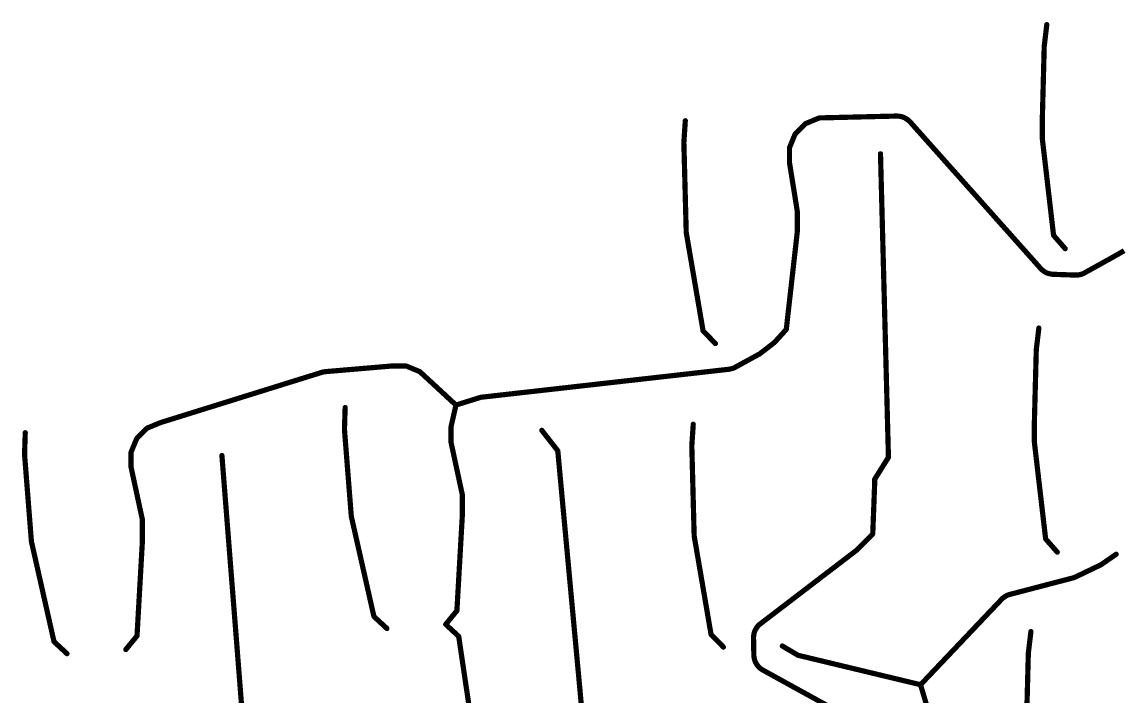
# Model space of a CAD drawing. Extents: x -167 to 103, y -39 to 57.
# Drawn here: x -167.2 to -103.9, y 18.2 to 57.1 of the extents above; entities that cross this region are included whole.
import ezdxf

# ---------------------------------------------------------------- set-up
doc = ezdxf.new("R2010")
doc.units = 0
doc.layers.get('0').update_dxf_attribs({"linetype": 'CONTINUOUS', "lineweight": 0})
doc.layers.add('B_Cu_____________', color=7, linetype='CONTINUOUS', lineweight=0)

# ---------------------------------------------------------------- blocks, each defined once
blk = doc.blocks.new('UNIT_DISC')
at = {"const_width": 0.5}
blk.add_lwpolyline([(0.25, 0, 1), (-0.25, 0, 1)], format="xyb", close=True, dxfattribs=at)

msp = doc.modelspace()

# ---------------------------------------------------------------- linework, layer by layer
at = {"layer": 'B_Cu_____________', "const_width": 0.3}
for points in [[(-108.2711, 55.6698), (-108.1231, 56.9174)], [(-108.275, 55.5199), (-108.2711, 55.6698)], [(-108.379, 51.5489), (-108.275, 55.5199)], [(-129.0475, 50.1205), (-128.965, 51.3741)], [(-122.6121, 50.6262), (-122.0495, 51.1887)], [(-122.0011, 51.2212), (-121.9774, 51.2311)], [(-121.9774, 51.2311), (-121.977, 51.2312)], [(-121.977, 51.2312), (-121.5127, 51.4235)], [(-121.5127, 51.4236), (-121.2656, 51.5259)], [(-121.5127, 51.4235), (-121.5127, 51.4236)], [(-121.2116, 51.5373), (-116.7881, 51.6445)], [(-116.6437, 51.634), (-116.5388, 51.6161)], [(-116.2636, 51.5105), (-116.1737, 51.4536)], [(-116.0147, 51.3187), (-108.4718, 42.8526)], [(-108.3791, 51.545), (-108.379, 51.5489)], [(-108.3791, 50.3572), (-108.3791, 51.545)], [(-122.9492, 49.8423), (-122.6447, 50.5774)], [(-129.0436, 49.9706), (-129.0475, 50.1205)], [(-128.9119, 44.9466), (-129.0436, 49.9706)], [(-108.3791, 50.3566), (-108.3791, 50.3572)], [(-108.379, 50.3309), (-108.3791, 50.3566)], [(-107.7329, 44.7676), (-108.378, 50.3141)], [(-122.9607, 49.0147), (-122.9607, 49.7847)], [(-117.7112, 49.4681), (-117.6785, 48.2175)], [(-122.9607, 49.0141), (-122.9607, 49.0147)], [(-122.9606, 48.9885), (-122.9607, 49.0141)], [(-122.513, 46.1878), (-122.9587, 48.9653)], [(-117.6785, 48.2175), (-117.6746, 48.0676)], [(-117.6746, 48.0676), (-117.2895, 33.3745)], [(-122.5111, 44.9506), (-122.5111, 46.164)], [(-127.9393, 39.2612), (-128.9098, 44.9251)], [(-123.1433, 39.3461), (-122.5121, 44.9337)], [(-107.7328, 44.7673), (-107.7329, 44.7676)], [(-107.7326, 44.7653), (-107.7328, 44.7673)], [(-107.0609, 44), (-107.7326, 44.7653)], [(-104.5729, 43.3648), (-103.6629, 43.8814)], [(-105.9758, 42.5869), (-104.5888, 43.3592)], [(-104.5749, 43.3644), (-104.5729, 43.3648)], [(-108.3501, 42.743), (-108.2707, 42.6858)], [(-108.0052, 42.5645), (-107.9099, 42.5419)], [(-107.7632, 42.5221), (-107.6132, 42.5168)], [(-107.6132, 42.5168), (-107.6128, 42.5168)], [(-107.6128, 42.5168), (-106.6136, 42.482)], [(-106.6136, 42.482), (-106.6135, 42.482)], [(-106.6135, 42.482), (-106.4635, 42.4768)], [(-106.3164, 42.4861), (-106.2198, 42.5019)], [(-127.9391, 39.2604), (-127.9393, 39.2612)], [(-127.9389, 39.2591), (-127.9391, 39.2604)], [(-127.2281, 38.53), (-127.9389, 39.2591)], [(-123.8287, 38.5894), (-123.1437, 39.3428)], [(-123.1437, 39.3428), (-123.1433, 39.3459)], [(-123.1433, 39.3459), (-123.1433, 39.3461)], [(-108.7292, 38.1758), (-108.5812, 39.4234)], [(-123.8287, 38.5894), (-124.6721, 37.9379)], [(-124.6766, 37.9352), (-126.1097, 37.1526)], [(-124.6736, 37.9369), (-124.6766, 37.9352)], [(-124.6721, 37.9379), (-124.6736, 37.9369)], [(-108.8371, 34.0549), (-108.7331, 38.0259)], [(-108.7331, 38.0259), (-108.7292, 38.1758)], [(-149.7247, 36.9101), (-145.896, 37.2355)], [(-145.8839, 37.236), (-145.8583, 37.2361)], [(-145.8583, 37.2361), (-145.8577, 37.2361)], [(-145.8577, 37.2361), (-145.0877, 37.2361)], [(-145.0301, 37.2246), (-144.295, 36.9201)], [(-159.2137, 33.9768), (-149.9868, 36.8501)], [(-149.9667, 36.856), (-149.8642, 36.8848)], [(-144.2505, 36.8917), (-142.1862, 34.9856)], [(-126.4809, 37.0447), (-140.743, 35.4341)], [(-126.358, 37.0675), (-126.4059, 37.0571)], [(-126.3576, 37.0676), (-126.358, 37.0675)], [(-126.3098, 37.078), (-126.3576, 37.0676)], [(-140.771, 35.4282), (-142.1862, 34.9856)], [(-148.6161, 33.5843), (-148.576, 34.8424)], [(-142.1862, 34.9856), (-142.4751, 33.7159)], [(-108.8372, 34.051), (-108.8371, 34.0549)], [(-108.8372, 32.8632), (-108.8372, 34.051)], [(-160.5731, 33.0725), (-160.0105, 33.635)], [(-159.9621, 33.6675), (-159.9384, 33.6774)], [(-159.9384, 33.6774), (-159.938, 33.6775)], [(-159.938, 33.6775), (-159.2593, 33.9586)], [(-159.2593, 33.9586), (-159.2591, 33.9587)], [(-159.2591, 33.9587), (-159.2264, 33.9722)], [(-148.6043, 33.4348), (-148.6161, 33.5843)], [(-148.2225, 28.5852), (-148.6043, 33.4348)], [(-142.4788, 33.6825), (-142.4788, 32.9125)], [(-137.2379, 33.5279), (-136.3141, 32.3457)], [(-128.5894, 32.6264), (-128.5069, 33.88)], [(-167.059, 32.1328), (-167.0189, 33.3909)], [(-160.9102, 32.2886), (-160.6057, 33.0237)], [(-142.4788, 32.9125), (-142.4788, 32.9119)], [(-142.4788, 32.9119), (-142.4787, 32.8863)], [(-142.4753, 32.8552), (-141.8255, 29.8422)], [(-117.2895, 33.3745), (-117.2856, 33.2246)], [(-117.2856, 33.2246), (-117.2531, 31.974)], [(-108.8372, 32.8626), (-108.8372, 32.8632)], [(-108.8371, 32.8369), (-108.8372, 32.8626)], [(-108.191, 27.2736), (-108.8361, 32.8201)], [(-160.9217, 31.461), (-160.9217, 32.231)], [(-136.3141, 32.3457), (-136.3023, 32.1962)], [(-136.3023, 32.1962), (-134.9464, 17.5602)], [(-128.5855, 32.4765), (-128.5894, 32.6264)], [(-128.4538, 27.4525), (-128.5855, 32.4765)], [(-167.0472, 31.9833), (-167.059, 32.1328)], [(-166.6654, 27.1337), (-167.0472, 31.9833)], [(-155.6808, 32.0764), (-155.583, 30.8292)], [(-117.2531, 31.974), (-118.0483, 30.7017)], [(-160.9217, 31.4604), (-160.9217, 31.461)], [(-160.9216, 31.4348), (-160.9217, 31.4604)], [(-160.2684, 28.3907), (-160.9182, 31.4037)], [(-155.583, 30.8292), (-155.5712, 30.6797)], [(-155.5712, 30.6797), (-154.4174, 16.027)], [(-118.0445, 30.5423), (-118.155, 27.6009)], [(-118.0483, 30.7017), (-118.0444, 30.5518)], [(-118.0444, 30.5479), (-118.0445, 30.5423)], [(-118.0444, 30.5518), (-118.0444, 30.5479)], [(-141.8221, 29.8105), (-141.8221, 28.5971)], [(-160.265, 27.1456), (-160.265, 28.359)], [(-146.9178, 22.7998), (-148.2193, 28.5639)], [(-141.8223, 28.5885), (-142.1327, 23.1357)], [(-141.8221, 28.5971), (-141.8223, 28.5885)], [(-165.3607, 21.3483), (-166.6622, 27.1124)], [(-160.5756, 21.6842), (-160.2652, 27.137)], [(-160.2652, 27.137), (-160.265, 27.1456)], [(-127.4812, 21.7671), (-128.4517, 27.431)], [(-118.2171, 27.482), (-119.0483, 26.6508)], [(-118.2168, 27.4823), (-118.2171, 27.482)], [(-118.1987, 27.5005), (-118.2168, 27.4823)], [(-108.1909, 27.2733), (-108.191, 27.2736)], [(-108.1907, 27.2713), (-108.1909, 27.2733)], [(-107.519, 26.506), (-108.1907, 27.2713)], [(-119.0633, 26.6376), (-124.6655, 22.3544)], [(-104.121, 26.3874), (-104.9973, 25.7809)], [(-105.0019, 25.7784), (-106.4743, 25.072)], [(-104.9993, 25.7798), (-105.0019, 25.7784)], [(-104.9973, 25.7809), (-104.9993, 25.7798)], [(-106.6091, 25.0225), (-110.2754, 24.0637)], [(-110.4869, 23.9718), (-110.5768, 23.9149)], [(-110.7197, 23.7974), (-115.4011, 18.8651)], [(-146.9177, 22.7994), (-146.9178, 22.7998)], [(-146.9173, 22.7977), (-146.9177, 22.7994)], [(-146.1693, 22.1068), (-146.9173, 22.7977)], [(-142.1329, 23.1323), (-142.7775, 22.344)], [(-142.1327, 23.1353), (-142.1329, 23.1323)], [(-142.1327, 23.1357), (-142.1327, 23.1353)], [(-142.0295, 21.6531), (-142.7775, 22.344)], [(-124.8409, 22.1642), (-124.8939, 22.0818)], [(-161.2204, 20.8925), (-160.5758, 21.6808)], [(-160.5758, 21.6808), (-160.5756, 21.6838)], [(-160.5756, 21.6838), (-160.5756, 21.6842)], [(-142.0291, 21.6514), (-142.0295, 21.6531)], [(-142.0283, 21.6474), (-142.0291, 21.6514)], [(-141.104, 15.4188), (-142.0283, 21.6474)], [(-127.481, 21.7663), (-127.4812, 21.7671)], [(-127.4808, 21.765), (-127.481, 21.7663)], [(-126.77, 21.0359), (-127.4808, 21.765)], [(-125.0306, 21.5664), (-125.0131, 20.5666)], [(-125.0011, 21.81), (-125.0186, 21.7137)], [(-109.1873, 20.6818), (-109.0393, 21.9294)], [(-165.3606, 21.3479), (-165.3607, 21.3483)], [(-165.3602, 21.3462), (-165.3606, 21.3479)], [(-164.6122, 20.6553), (-165.3602, 21.3462)], [(-123.3706, 21.0953), (-122.4697, 20.5629)], [(-124.9961, 20.4205), (-124.9857, 20.3726)], [(-124.9857, 20.3726), (-124.9856, 20.3722)], [(-124.9856, 20.3722), (-124.9752, 20.3244)], [(-122.4697, 20.5629), (-115.4011, 18.8651)], [(-109.2952, 16.5609), (-109.1912, 20.5319)], [(-109.1912, 20.5319), (-109.1873, 20.6818)], [(-124.8585, 20.0561), (-124.8027, 19.9757)], [(-124.5921, 19.7724), (-124.5097, 19.7194)], [(-124.4658, 19.6933), (-117.7372, 15.9863)], [(-112.8288, 10.1479), (-115.4011, 18.8651)]]:
    msp.add_lwpolyline(points, dxfattribs=at)
for points in [[(-122.0011, 51.2212, 0.09777), (-122.0495, 51.1887)], [(-121.2116, 51.5373, 0.092431), (-121.2656, 51.5259)], [(-116.6437, 51.634, 0.048341), (-116.7881, 51.6445)], [(-116.2636, 51.5105, 0.099152), (-116.5388, 51.6161)], [(-116.0147, 51.3187, 0.069792), (-116.1737, 51.4536)], [(-122.6121, 50.6262, 0.098454), (-122.6447, 50.5774)], [(-108.379, 50.3309, 0.027977), (-108.378, 50.3141)], [(-122.9492, 49.8423, 0.098529), (-122.9607, 49.7847)], [(-122.9606, 48.9885, 0.038726), (-122.9587, 48.9653)], [(-122.5111, 46.164, 0.039724), (-122.513, 46.1878)], [(-128.9119, 44.9466, 0.035941), (-128.9098, 44.9251)], [(-122.5121, 44.9337, 0.028149), (-122.5111, 44.9506)], [(-104.5749, 43.3644, 0.076317), (-104.5888, 43.3592)], [(-108.4718, 42.8526, 0.054718), (-108.3501, 42.743)], [(-108.2707, 42.6858, 0.098175), (-108.0052, 42.5645)], [(-107.9099, 42.5419, 0.049433), (-107.7632, 42.5221)], [(-106.4635, 42.4768, 0.049218), (-106.3164, 42.4861)], [(-106.2198, 42.5019, 0.086715), (-105.9758, 42.5869)], [(-145.8839, 37.236, 0.020122), (-145.896, 37.2355)], [(-145.0301, 37.2246, 0.098529), (-145.0877, 37.2361)], [(-149.9667, 36.856, 0.006978), (-149.9868, 36.8501)], [(-149.7247, 36.9101, 0.047334), (-149.8642, 36.8848)], [(-144.2505, 36.8917, 0.088381), (-144.295, 36.9201)], [(-126.4809, 37.0447, 0.025338), (-126.4059, 37.0571)], [(-126.3098, 37.078, 0.071502), (-126.1097, 37.1526)], [(-140.743, 35.4341, 0.047655), (-140.771, 35.4282)], [(-159.9621, 33.6675, 0.09777), (-160.0105, 33.635)], [(-159.2137, 33.9768, 0.022451), (-159.2264, 33.9722)], [(-142.4751, 33.7159, 0.055986), (-142.4788, 33.6825)], [(-160.5731, 33.0725, 0.098454), (-160.6057, 33.0237)], [(-142.4787, 32.8863, 0.052114), (-142.4753, 32.8552)], [(-108.8371, 32.8369, 0.027977), (-108.8361, 32.8201)], [(-160.9102, 32.2886, 0.098529), (-160.9217, 32.231)], [(-160.9216, 31.4348, 0.052114), (-160.9182, 31.4037)], [(-141.8221, 29.8105, 0.053113), (-141.8255, 29.8422)], [(-160.265, 28.359, 0.053113), (-160.2684, 28.3907)], [(-148.2225, 28.5852, 0.035831), (-148.2193, 28.5639)], [(-166.6654, 27.1337, 0.035831), (-166.6622, 27.1124)], [(-128.4538, 27.4525, 0.035941), (-128.4517, 27.431)], [(-118.1987, 27.5005, 0.188356), (-118.155, 27.6009)], [(-119.0633, 26.6376, 0.033228), (-119.0483, 26.6508)], [(-106.6091, 25.0225, 0.047945), (-106.4743, 25.072)], [(-110.5768, 23.9149, 0.061861), (-110.7197, 23.7974)], [(-110.2754, 24.0637, 0.077271), (-110.4869, 23.9718)], [(-124.8939, 22.0818, 0.098267), (-125.0011, 21.81)], [(-124.6655, 22.3544, 0.086837), (-124.8409, 22.1642)], [(-125.0186, 21.7137, 0.049349), (-125.0306, 21.5664)], [(-125.0131, 20.5666, 0.049114), (-124.9961, 20.4205)], [(-124.9752, 20.3244, 0.098406), (-124.8585, 20.0561)], [(-124.8027, 19.9757, 0.098451), (-124.5921, 19.7724)], [(-124.5097, 19.7194, 0.017018), (-124.4658, 19.6933)]]:
    msp.add_lwpolyline(points, format="xyb", dxfattribs=at)

# ---------------------------------------------------------------- block references
at = {"layer": 'B_Cu_____________', "xscale": 0.3, "yscale": 0.3}
for p in [(-108.1231, 56.9174), (-108.2711, 55.6698), (-108.2711, 55.6698), (-108.275, 55.5199), (-108.275, 55.5199), (-128.965, 51.3741), (-122.0495, 51.1887), (-122.0495, 51.1887), (-122.0011, 51.2212), (-122.0011, 51.2212), (-121.9774, 51.2311), (-121.9774, 51.2311), (-121.977, 51.2312), (-121.977, 51.2312), (-121.5127, 51.4236), (-121.5127, 51.4236), (-121.5127, 51.4235), (-121.5127, 51.4235), (-121.2656, 51.5259), (-121.2656, 51.5259), (-121.2116, 51.5373), (-121.2116, 51.5373), (-116.7881, 51.6445), (-116.7881, 51.6445), (-116.6437, 51.634), (-116.6437, 51.634), (-116.5388, 51.6161), (-116.5388, 51.6161), (-116.2636, 51.5105), (-116.2636, 51.5105), (-116.1737, 51.4536), (-116.1737, 51.4536), (-116.0147, 51.3187), (-116.0147, 51.3187), (-108.3791, 51.545), (-108.3791, 51.545), (-108.379, 51.5489), (-108.379, 51.5489), (-122.6447, 50.5774), (-122.6447, 50.5774), (-122.6121, 50.6262), (-122.6121, 50.6262), (-129.0475, 50.1205), (-129.0475, 50.1205), (-129.0436, 49.9706), (-129.0436, 49.9706), (-108.3791, 50.3572), (-108.3791, 50.3572), (-108.3791, 50.3566), (-108.3791, 50.3566), (-108.379, 50.3309), (-108.379, 50.3309), (-108.378, 50.3141), (-108.378, 50.3141), (-122.9607, 49.7847), (-122.9607, 49.7847), (-122.9492, 49.8423), (-122.9492, 49.8423), (-117.7112, 49.4681), (-122.9607, 49.0147), (-122.9607, 49.0147), (-122.9607, 49.0141), (-122.9607, 49.0141), (-122.9606, 48.9885), (-122.9606, 48.9885), (-122.9587, 48.9653), (-122.9587, 48.9653), (-117.6785, 48.2175), (-117.6785, 48.2175), (-117.6746, 48.0676), (-117.6746, 48.0676), (-122.513, 46.1878), (-122.513, 46.1878), (-122.5111, 46.164), (-122.5111, 46.164), (-128.9119, 44.9466), (-128.9119, 44.9466), (-128.9098, 44.9251), (-128.9098, 44.9251), (-122.5121, 44.9337), (-122.5121, 44.9337), (-122.5111, 44.9506), (-122.5111, 44.9506), (-107.7329, 44.7676), (-107.7329, 44.7676), (-107.7328, 44.7673), (-107.7328, 44.7673), (-107.7326, 44.7653), (-107.7326, 44.7653), (-107.0609, 44), (-104.5888, 43.3592), (-104.5888, 43.3592), (-104.5749, 43.3644), (-104.5749, 43.3644), (-104.5729, 43.3648), (-104.5729, 43.3648), (-108.4718, 42.8526), (-108.4718, 42.8526), (-108.3501, 42.743), (-108.3501, 42.743), (-108.2707, 42.6858), (-108.2707, 42.6858), (-108.0052, 42.5645), (-108.0052, 42.5645), (-107.9099, 42.5419), (-107.9099, 42.5419), (-107.7632, 42.5221), (-107.7632, 42.5221), (-107.6132, 42.5168), (-107.6132, 42.5168), (-107.6128, 42.5168), (-107.6128, 42.5168), (-106.6136, 42.482), (-106.6136, 42.482), (-106.6135, 42.482), (-106.6135, 42.482), (-106.4635, 42.4768), (-106.4635, 42.4768), (-106.3164, 42.4861), (-106.3164, 42.4861), (-106.2198, 42.5019), (-106.2198, 42.5019), (-105.9758, 42.5869), (-105.9758, 42.5869), (-127.9393, 39.2612), (-127.9393, 39.2612), (-127.9391, 39.2604), (-127.9391, 39.2604), (-127.9389, 39.2591), (-127.9389, 39.2591), (-123.1437, 39.3428), (-123.1437, 39.3428), (-123.1433, 39.3461), (-123.1433, 39.3461), (-123.1433, 39.3459), (-123.1433, 39.3459), (-108.5812, 39.4234), (-127.2281, 38.53), (-123.8287, 38.5894), (-123.8287, 38.5894), (-124.6766, 37.9352), (-124.6766, 37.9352), (-124.6736, 37.9369), (-124.6736, 37.9369), (-124.6721, 37.9379), (-124.6721, 37.9379), (-108.7331, 38.0259), (-108.7331, 38.0259), (-108.7292, 38.1758), (-108.7292, 38.1758), (-145.896, 37.2355), (-145.896, 37.2355), (-145.8839, 37.236), (-145.8839, 37.236), (-145.8583, 37.2361), (-145.8583, 37.2361), (-145.8577, 37.2361), (-145.8577, 37.2361), (-145.0877, 37.2361), (-145.0877, 37.2361), (-145.0301, 37.2246), (-145.0301, 37.2246), (-149.9868, 36.8501), (-149.9868, 36.8501), (-149.9667, 36.856), (-149.9667, 36.856), (-149.8642, 36.8848), (-149.8642, 36.8848), (-149.7247, 36.9101), (-149.7247, 36.9101), (-144.295, 36.9201), (-144.295, 36.9201), (-144.2505, 36.8917), (-144.2505, 36.8917), (-126.4809, 37.0447), (-126.4809, 37.0447), (-126.4059, 37.0571), (-126.4059, 37.0571), (-126.358, 37.0675), (-126.358, 37.0675), (-126.3576, 37.0676), (-126.3576, 37.0676), (-126.3098, 37.078), (-126.3098, 37.078), (-126.1097, 37.1526), (-126.1097, 37.1526), (-140.771, 35.4282), (-140.771, 35.4282), (-140.743, 35.4341), (-140.743, 35.4341), (-148.576, 34.8424), (-142.1862, 34.9856), (-142.1862, 34.9856), (-142.1862, 34.9856), (-108.8372, 34.051), (-108.8372, 34.051), (-108.8371, 34.0549), (-108.8371, 34.0549), (-160.0105, 33.635), (-160.0105, 33.635), (-159.9621, 33.6675), (-159.9621, 33.6675), (-159.9384, 33.6774), (-159.9384, 33.6774), (-159.938, 33.6775), (-159.938, 33.6775), (-159.2593, 33.9586), (-159.2593, 33.9586), (-159.2591, 33.9587), (-159.2591, 33.9587), (-159.2264, 33.9722), (-159.2264, 33.9722), (-159.2137, 33.9768), (-159.2137, 33.9768), (-148.6161, 33.5843), (-148.6161, 33.5843), (-148.6043, 33.4348), (-148.6043, 33.4348), (-142.4788, 33.6825), (-142.4788, 33.6825), (-142.4751, 33.7159), (-142.4751, 33.7159), (-137.2379, 33.5279), (-128.5069, 33.88), (-167.0189, 33.3909), (-160.6057, 33.0237), (-160.6057, 33.0237), (-160.5731, 33.0725), (-160.5731, 33.0725), (-142.4788, 32.9125), (-142.4788, 32.9125), (-142.4788, 32.9119), (-142.4788, 32.9119), (-142.4787, 32.8863), (-142.4787, 32.8863), (-142.4753, 32.8552), (-142.4753, 32.8552), (-117.2895, 33.3745), (-117.2895, 33.3745), (-117.2856, 33.2246), (-117.2856, 33.2246), (-108.8372, 32.8632), (-108.8372, 32.8632), (-108.8372, 32.8626), (-108.8372, 32.8626), (-108.8371, 32.8369), (-108.8371, 32.8369), (-108.8361, 32.8201), (-108.8361, 32.8201), (-160.9217, 32.231), (-160.9217, 32.231), (-160.9102, 32.2886), (-160.9102, 32.2886), (-136.3141, 32.3457), (-136.3141, 32.3457), (-136.3023, 32.1962), (-136.3023, 32.1962), (-128.5894, 32.6264), (-128.5894, 32.6264), (-128.5855, 32.4765), (-128.5855, 32.4765), (-167.059, 32.1328), (-167.059, 32.1328), (-167.0472, 31.9833), (-167.0472, 31.9833), (-155.6808, 32.0764), (-117.2531, 31.974), (-117.2531, 31.974), (-160.9217, 31.461), (-160.9217, 31.461), (-160.9217, 31.4604), (-160.9217, 31.4604), (-160.9216, 31.4348), (-160.9216, 31.4348), (-160.9182, 31.4037), (-160.9182, 31.4037), (-155.583, 30.8292), (-155.583, 30.8292), (-155.5712, 30.6797), (-155.5712, 30.6797), (-118.0483, 30.7017), (-118.0483, 30.7017), (-118.0445, 30.5423), (-118.0445, 30.5423), (-118.0444, 30.5518), (-118.0444, 30.5518), (-118.0444, 30.5479), (-118.0444, 30.5479), (-141.8255, 29.8422), (-141.8255, 29.8422), (-141.8221, 29.8105), (-141.8221, 29.8105), (-160.2684, 28.3907), (-160.2684, 28.3907), (-160.265, 28.359), (-160.265, 28.359), (-148.2225, 28.5852), (-148.2225, 28.5852), (-148.2193, 28.5639), (-148.2193, 28.5639), (-141.8223, 28.5885), (-141.8223, 28.5885), (-141.8221, 28.5971), (-141.8221, 28.5971), (-166.6654, 27.1337), (-166.6654, 27.1337), (-166.6622, 27.1124), (-166.6622, 27.1124), (-160.2652, 27.137), (-160.2652, 27.137), (-160.265, 27.1456), (-160.265, 27.1456), (-128.4538, 27.4525), (-128.4538, 27.4525), (-128.4517, 27.431), (-128.4517, 27.431), (-118.2171, 27.482), (-118.2171, 27.482), (-118.2168, 27.4823), (-118.2168, 27.4823), (-118.1987, 27.5005), (-118.1987, 27.5005), (-118.155, 27.6009), (-118.155, 27.6009), (-108.191, 27.2736), (-108.191, 27.2736), (-108.1909, 27.2733), (-108.1909, 27.2733), (-108.1907, 27.2713), (-108.1907, 27.2713), (-119.0633, 26.6376), (-119.0633, 26.6376), (-119.0483, 26.6508), (-119.0483, 26.6508), (-107.519, 26.506), (-104.121, 26.3874), (-105.0019, 25.7784), (-105.0019, 25.7784), (-104.9993, 25.7798), (-104.9993, 25.7798), (-104.9973, 25.7809), (-104.9973, 25.7809), (-106.6091, 25.0225), (-106.6091, 25.0225), (-106.4743, 25.072), (-106.4743, 25.072), (-110.5768, 23.9149), (-110.5768, 23.9149), (-110.4869, 23.9718), (-110.4869, 23.9718), (-110.2754, 24.0637), (-110.2754, 24.0637), (-110.7197, 23.7974), (-110.7197, 23.7974), (-146.9178, 22.7998), (-146.9178, 22.7998), (-146.9177, 22.7994), (-146.9177, 22.7994), (-146.9173, 22.7977), (-146.9173, 22.7977), (-142.1329, 23.1323), (-142.1329, 23.1323), (-142.1327, 23.1357), (-142.1327, 23.1357), (-142.1327, 23.1353), (-142.1327, 23.1353), (-146.1693, 22.1068), (-142.7775, 22.344), (-142.7775, 22.344), (-124.8939, 22.0818), (-124.8939, 22.0818), (-124.8409, 22.1642), (-124.8409, 22.1642), (-124.6655, 22.3544), (-124.6655, 22.3544), (-160.5758, 21.6808), (-160.5758, 21.6808), (-160.5756, 21.6842), (-160.5756, 21.6842), (-160.5756, 21.6838), (-160.5756, 21.6838), (-142.0295, 21.6531), (-142.0295, 21.6531), (-142.0291, 21.6514), (-142.0291, 21.6514), (-142.0283, 21.6474), (-142.0283, 21.6474), (-127.4812, 21.7671), (-127.4812, 21.7671), (-127.481, 21.7663), (-127.481, 21.7663), (-127.4808, 21.765), (-127.4808, 21.765), (-125.0306, 21.5664), (-125.0306, 21.5664), (-125.0186, 21.7137), (-125.0186, 21.7137), (-125.0011, 21.81), (-125.0011, 21.81), (-109.0393, 21.9294), (-165.3607, 21.3483), (-165.3607, 21.3483), (-165.3606, 21.3479), (-165.3606, 21.3479), (-165.3602, 21.3462), (-165.3602, 21.3462), (-161.2204, 20.8925), (-126.77, 21.0359), (-123.3706, 21.0953), (-164.6122, 20.6553), (-125.0131, 20.5666), (-125.0131, 20.5666), (-124.9961, 20.4205), (-124.9961, 20.4205), (-124.9857, 20.3726), (-124.9857, 20.3726), (-124.9856, 20.3722), (-124.9856, 20.3722), (-124.9752, 20.3244), (-124.9752, 20.3244), (-122.4697, 20.5629), (-122.4697, 20.5629), (-109.1912, 20.5319), (-109.1912, 20.5319), (-109.1873, 20.6818), (-109.1873, 20.6818), (-124.8585, 20.0561), (-124.8585, 20.0561), (-124.8027, 19.9757), (-124.8027, 19.9757), (-124.5921, 19.7724), (-124.5921, 19.7724), (-124.5097, 19.7194), (-124.5097, 19.7194), (-124.4658, 19.6933), (-124.4658, 19.6933), (-115.4011, 18.8651), (-115.4011, 18.8651), (-115.4011, 18.8651)]:
    msp.add_blockref('UNIT_DISC', p, dxfattribs=at)

doc.saveas('drawing.dxf')
